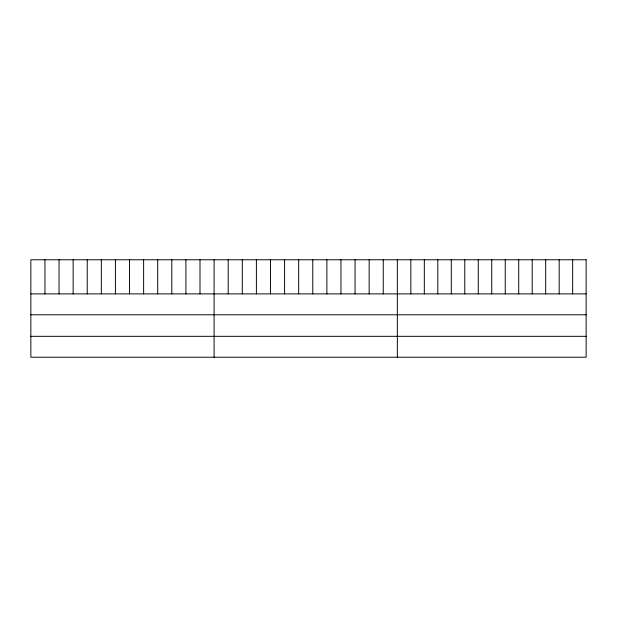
<?xml version="1.0" encoding="UTF-8"?>
<svg xmlns="http://www.w3.org/2000/svg" width="617" height="617" viewBox="0 0 617 617"><rect width="100%" height="100%" fill="white"/><g stroke="black" fill="none" stroke-linecap="round" stroke-linejoin="round"><path stroke-width="0.93" d="M30.85 293.893L586.15 293.893M30.85 314.793L586.15 314.793M30.85 336.327L586.15 336.327M572.661 259.772L572.661 293.893M559.179 259.772L559.179 293.893M545.69 259.772L545.69 293.893M532.209 259.772L532.209 293.893M518.72 259.772L518.72 293.893M505.238 259.772L505.238 293.893M491.749 259.772L491.749 293.893M478.26 259.772L478.26 293.893M464.778 259.772L464.778 293.893M451.289 259.772L451.289 293.893M437.808 259.772L437.808 293.893M424.319 259.772L424.319 293.893M410.837 259.772L410.837 293.893M397.348 259.772L397.348 357.228M383.25 259.772L383.25 293.893M369.159 259.772L369.159 293.893M355.06 259.772L355.06 293.893M340.962 259.772L340.962 293.893M326.871 259.772L326.871 293.893M312.773 259.772L312.773 293.893M298.674 259.772L298.674 293.893M284.576 259.772L284.576 293.893M270.485 259.772L270.485 293.893M256.387 259.772L256.387 293.893M242.288 259.772L242.288 293.893M228.197 259.772L228.197 293.893M214.099 259.772L214.099 357.228M200.001 259.772L200.001 293.893M185.91 259.772L185.91 293.893M171.811 259.772L171.811 293.893M157.713 259.772L157.713 293.893M143.622 259.772L143.622 293.893M129.524 259.772L129.524 293.893M115.425 259.772L115.425 293.893M101.327 259.772L101.327 293.893M87.236 259.772L87.236 293.893M73.138 259.772L73.138 293.893M59.039 259.772L59.039 293.893M44.948 259.772L44.948 293.893M586.15 259.772L30.85 259.772L30.85 357.228L586.15 357.228L586.15 259.772"/></g></svg>
